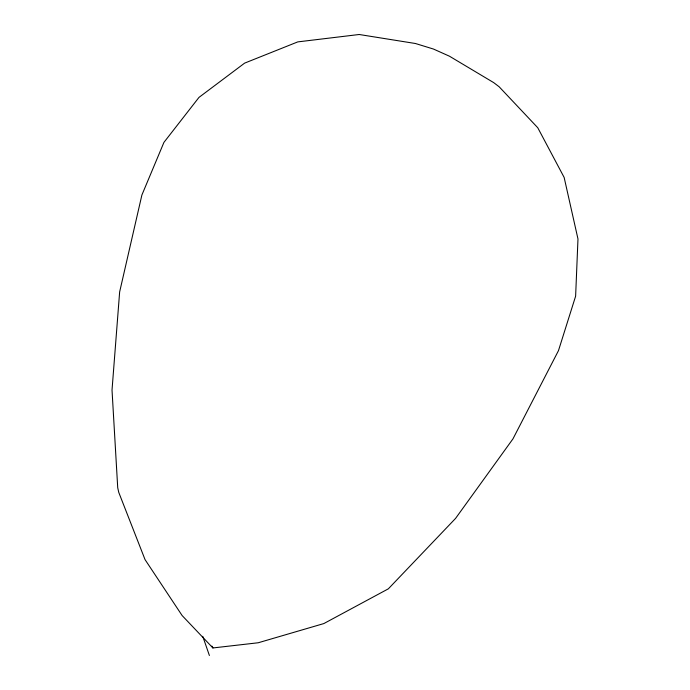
<?xml version="1.0" encoding="UTF-8"?>
<svg xmlns="http://www.w3.org/2000/svg" width="690" height="690" viewBox="0 0 690 690"><rect width="100%" height="100%" fill="white"/><g stroke="black" fill="none" stroke-linecap="round" stroke-linejoin="round"><path stroke-width="1.03" d="M212.908 647.953L258.233 642.761L323.843 623.57L388.341 588.837L455.573 518.397L512.981 438.84L558.477 350.623L575.624 296.174L577.979 238.973L564.144 177.425L537.76 127.736L499.155 86.785L493.695 82.619L449.483 56.218L433.475 49.05L415.466 43.513L359.188 34.5L297.778 41.892L244.622 63.126L198.97 97.402L163.927 142.39L141.89 195.02L119.646 291.913L112.022 390.074L117.723 487.752L118.766 492.401L145.038 559.607L182.117 615.532L212.908 647.953L211.899 646.082M202.757 636.327L209.398 655.5"/></g></svg>
